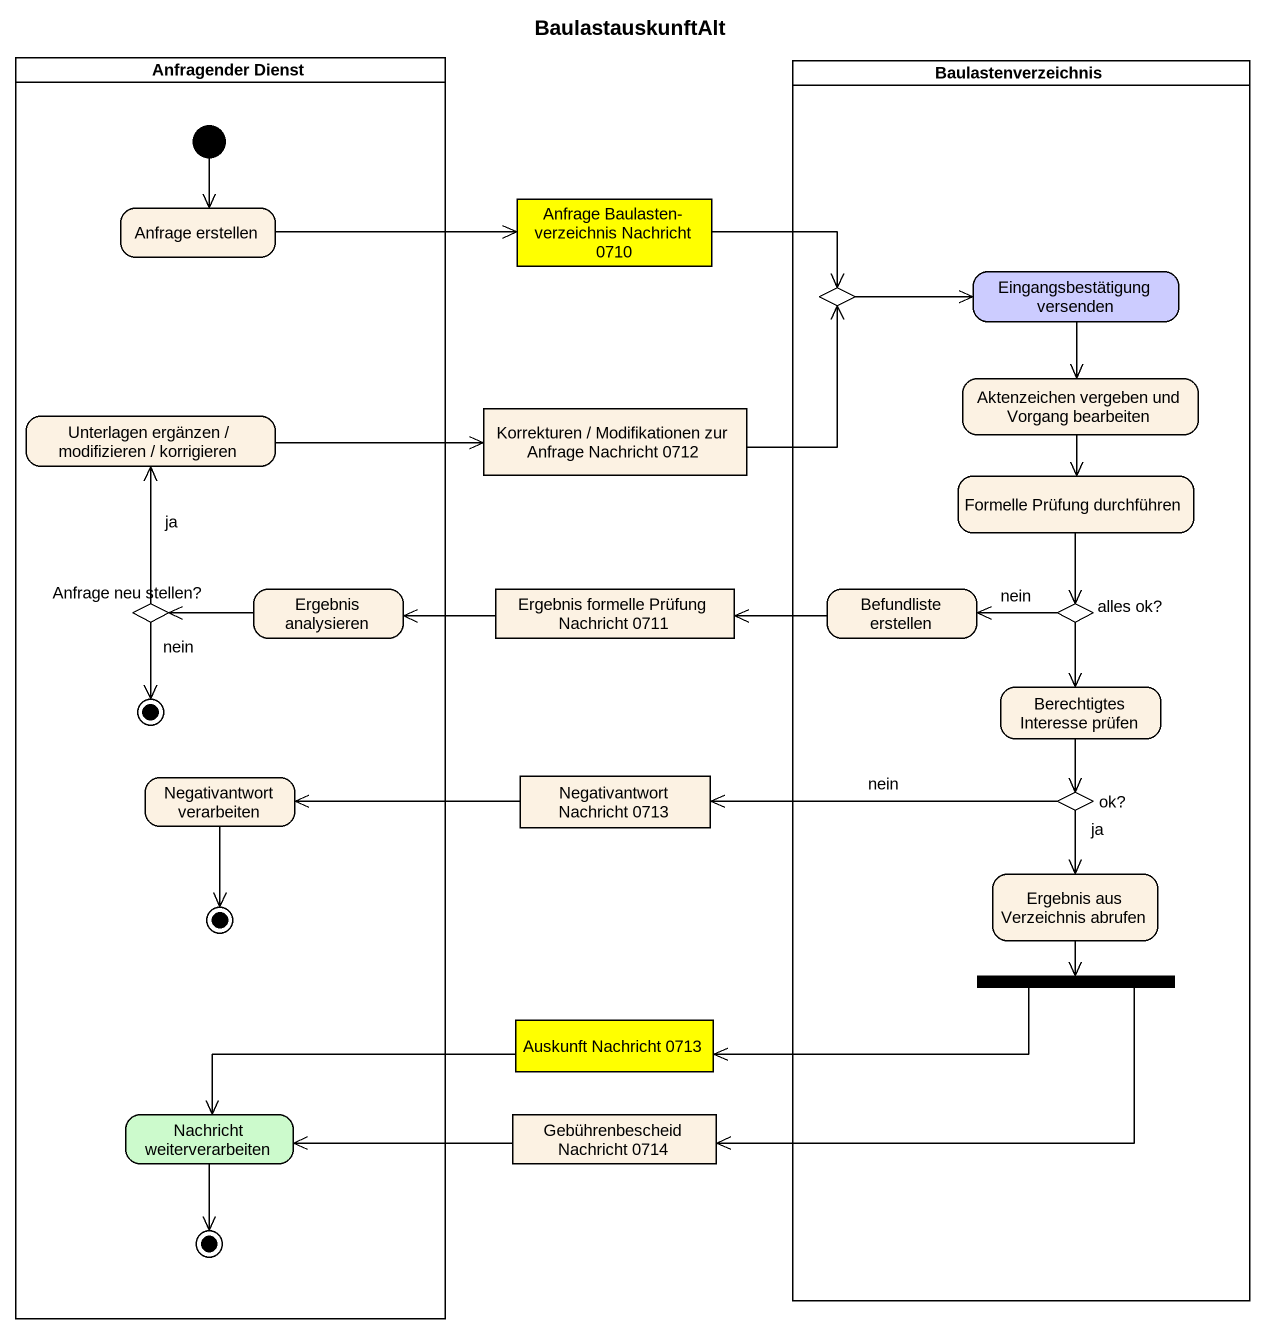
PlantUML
@startuml
title BaulastauskunftAlt
hide empty description
state "Anfragender Dienst" as Anfragender_Dienst <<partition>> {
  state "Anfrage erstellen" as Anfrage_erstellen
  state "Unterlagen ergänzen / modifizieren / korrigieren" as Unterlagen_ergänzen
  state "Anfrage neu stellen?" as Anfrage_neu_stellen <<choice>>
  state "Ergebnis analysieren" as Ergebnis_analysieren
  state final1 <<end>>
  state "Negativantwort verarbeiten" as Negativantwort_verarbeiten
  state final2 <<end>>
  state "Nachricht weiterverarbeiten" as Nachricht_weiterverarbeiten #CCFACC
  state final3 <<end>>
  [*] --> Anfrage_erstellen
}
state Baulastenverzeichnis <<partition>> {
  state "Eingangsbestätigung versenden" as Eingangsbestätigung #CCCCFF
  state choice1 <<choice>>
  state "Aktenzeichen vergeben und Vorgang bearbeiten" as Aktenzeichen_vergeben_und
  state "Formelle Prüfung durchführen" as Formelle_Prüfung_durchführen
  state "Befundliste erstellen" as Befundliste_erstellen
  state "alles ok?" as alles_ok <<choice>>
  state "Berechtigtes Interesse prüfen" as Berechtigtes_Interesse
  state "ok?" as ok <<choice>>
  state "Ergebnis aus Verzeichnis abrufen" as Ergebnis_aus_Verzeichnis
  state fork1 <<fork>>
}
state "Anfrage Baulasten- verzeichnis Nachricht 0710" as Anfrage_Baulasten <<object>> #FFFF00
state "Korrekturen / Modifikationen zur Anfrage Nachricht 0712" as Korrekturen_Modifikationen <<object>>
state "Ergebnis formelle Prüfung Nachricht 0711" as Ergebnis_formelle_Prüfung <<object>>
state "Negativantwort Nachricht 0713" as Negativantwort_Nachricht <<object>>
state "Auskunft Nachricht 0713" as Auskunft_Nachricht_0713 <<object>> #FFFF00
state "Gebührenbescheid Nachricht 0714" as Gebührenbescheid_Nachricht <<object>>
Anfrage_erstellen -right-> Anfrage_Baulasten
Anfrage_Baulasten -right-> choice1
Eingangsbestätigung --> Aktenzeichen_vergeben_und
choice1 -right-> Eingangsbestätigung
Korrekturen_Modifikationen -up-> choice1
Aktenzeichen_vergeben_und --> Formelle_Prüfung_durchführen
Unterlagen_ergänzen -right-> Korrekturen_Modifikationen
Formelle_Prüfung_durchführen --> alles_ok
Anfrage_neu_stellen -up-> Unterlagen_ergänzen : ja
Anfrage_neu_stellen --> final1 : nein
Ergebnis_analysieren -left-> Anfrage_neu_stellen
Ergebnis_formelle_Prüfung -left-> Ergebnis_analysieren
Befundliste_erstellen -left-> Ergebnis_formelle_Prüfung
alles_ok -left-> Befundliste_erstellen : nein
alles_ok --> Berechtigtes_Interesse
Berechtigtes_Interesse --> ok
Negativantwort_verarbeiten --> final2
Negativantwort_Nachricht -left-> Negativantwort_verarbeiten
ok -left-> Negativantwort_Nachricht : nein
ok --> Ergebnis_aus_Verzeichnis : ja
Ergebnis_aus_Verzeichnis --> fork1
Auskunft_Nachricht_0713 -left-> Nachricht_weiterverarbeiten
fork1 -left-> Auskunft_Nachricht_0713
fork1 -left-> Gebührenbescheid_Nachricht
Nachricht_weiterverarbeiten --> final3
Gebührenbescheid_Nachricht -left-> Nachricht_weiterverarbeiten
@enduml
